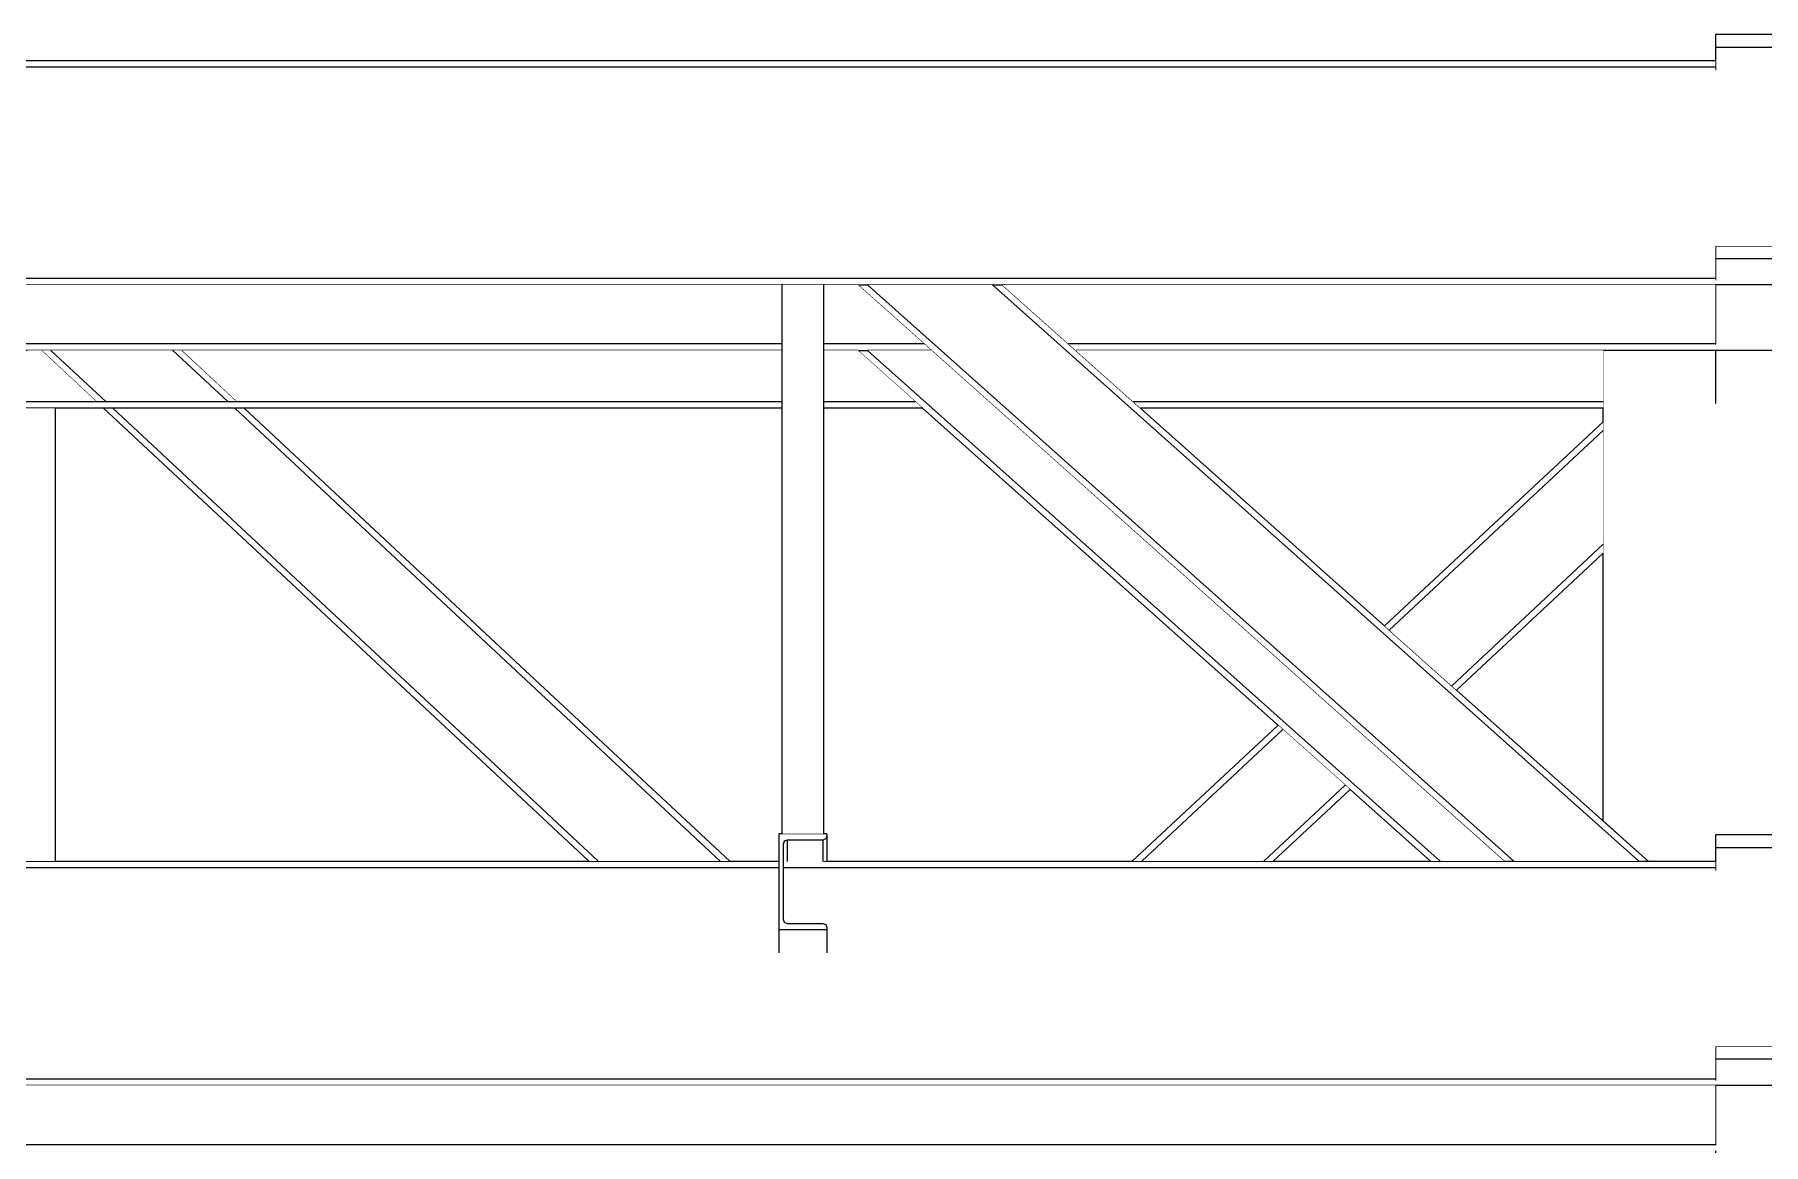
# Model space of a CAD drawing. Extents: x -3080 to 28500, y -1326 to 31609.
# Drawn here: x 6560 to 6830, y 28390.8 to 28564.1 of the extents above; entities that cross this region are included whole.
import ezdxf
from ezdxf.xclip import XClip

# ---------------------------------------------------------------- set-up
doc = ezdxf.new("R2010")
doc.units = 0
doc.header["$LTSCALE"] = 100
doc.header["$XCLIPFRAME"] = 2
doc.linetypes.add('188K-SM-07-F10-MECH-CR PIPE-Y2257103$0$X-S-FAB_SL ALL$0$Wipeout_Contour', pattern=[1, 0, -1])
for name, color, linetype in [('0-xref', 8, 'Continuous'), ('188K-SM-07-F10-MECH-CR PIPE-Y2257103$0$X-S-FAB_SL ALL$0$ASP_1', 1, 'Continuous'), ('188K-SM-07-F10-MECH-CR PIPE-Y2257103$0$X-S-FAB_SL ALL$0$Hattch', 7, 'Continuous'), ('188K-SM-07-F10-MECH-CR PIPE-Y2257103$0$X-S-FAB_SL ALL$0$S-COL', 7, 'Continuous'), ('188K-SM-07-F10-MECH-CR PIPE-Y2257103$0$X-S-FAB_SL ALL$0$S-TRUSS', 7, 'Continuous')]:
    doc.layers.add(name, color=color, linetype=linetype)

# ---------------------------------------------------------------- blocks, each defined once
blk = doc.blocks.new('188K-SM-07-F10-MECH-CR PIPE-Y2257103$0$X-S-FAB_SL ALL$0$剖面元素_215_3', base_point=(23061.26, -8263.06))
at = {"color": 254, "linetype": '188K-SM-07-F10-MECH-CR PIPE-Y2257103$0$X-S-FAB_SL ALL$0$Wipeout_Contour', "lineweight": 0, "ltscale": 274516.41405}
blk.add_wipeout([(29866.26, -6079.02), (29866.26, -6152.52), (29873.29, -6158.78), (29883.76, -6158.78), (29883.76, -6154.69), (29893.26, -6154.69), (29893.26, -6087.3), (29883.76, -6087.3), (29883.76, -6079.02)], dxfattribs=at).dxf.layer = '188K-SM-07-F10-MECH-CR PIPE-Y2257103$0$X-S-FAB_SL ALL$0$Hattch'
at = {"layer": '188K-SM-07-F10-MECH-CR PIPE-Y2257103$0$X-S-FAB_SL ALL$0$S-COL', "color": 8, "lineweight": 0}
blk.add_line((29866.26, -6152.52), (29866.26, -6079.02), dxfattribs=at)
blk = doc.blocks.new('188K-SM-07-F10-MECH-CR PIPE-Y2257103$0$X-S-FAB_SL ALL$0$剖面元素_825_3', base_point=(23061.26, -8263.06))
at = {"layer": '188K-SM-07-F10-MECH-CR PIPE-Y2257103$0$X-S-FAB_SL ALL$0$S-TRUSS', "color": 3, "lineweight": 0}
for p, q in [((29918.76, -6029.71), (29883.76, -6029.71)), ((29900.26, -6062.73), (29883.76, -6062.73)), ((29918.76, -6062.73), (29902.26, -6062.73)), ((29918.76, -6154.69), (29883.76, -6154.69)), ((29900.26, -6187.71), (29883.76, -6187.71)), ((29918.76, -6187.71), (29902.26, -6187.71))]:
    blk.add_line(p, q, dxfattribs=at)
at = {"color": 254, "linetype": '188K-SM-07-F10-MECH-CR PIPE-Y2257103$0$X-S-FAB_SL ALL$0$Wipeout_Contour', "lineweight": 0, "ltscale": 121979.380422}
blk.add_wipeout([(29883.76, -6031.71), (29883.76, -6035.28), (29900.26, -6035.28), (29900.26, -6031.71)], dxfattribs=at).dxf.layer = '188K-SM-07-F10-MECH-CR PIPE-Y2257103$0$X-S-FAB_SL ALL$0$Hattch'
at = {"color": 254, "linetype": '188K-SM-07-F10-MECH-CR PIPE-Y2257103$0$X-S-FAB_SL ALL$0$Wipeout_Contour', "lineweight": 0, "ltscale": 122051.918443}
blk.add_wipeout([(29902.26, -6031.71), (29902.26, -6035.28), (29918.76, -6035.28), (29918.76, -6031.71)], dxfattribs=at).dxf.layer = '188K-SM-07-F10-MECH-CR PIPE-Y2257103$0$X-S-FAB_SL ALL$0$Hattch'
at = {"color": 254, "linetype": '188K-SM-07-F10-MECH-CR PIPE-Y2257103$0$X-S-FAB_SL ALL$0$Wipeout_Contour', "lineweight": 0, "ltscale": 121997.391824}
blk.add_wipeout([(29893.26, -6068.78), (29883.76, -6068.78), (29883.76, -6078.15), (29893.26, -6078.15)], dxfattribs=at).dxf.layer = '188K-SM-07-F10-MECH-CR PIPE-Y2257103$0$X-S-FAB_SL ALL$0$Hattch'
at = {"color": 254, "linetype": '188K-SM-07-F10-MECH-CR PIPE-Y2257103$0$X-S-FAB_SL ALL$0$Wipeout_Contour', "lineweight": 0, "ltscale": 122079.274402}
blk.add_wipeout([(29900.26, -6156.69), (29883.76, -6156.69), (29883.76, -6160.26), (29900.26, -6160.26)], dxfattribs=at).dxf.layer = '188K-SM-07-F10-MECH-CR PIPE-Y2257103$0$X-S-FAB_SL ALL$0$Hattch'
at = {"color": 254, "linetype": '188K-SM-07-F10-MECH-CR PIPE-Y2257103$0$X-S-FAB_SL ALL$0$Wipeout_Contour', "lineweight": 0, "ltscale": 122151.753113}
blk.add_wipeout([(29902.26, -6160.26), (29918.76, -6160.26), (29918.76, -6156.69), (29902.26, -6156.69)], dxfattribs=at).dxf.layer = '188K-SM-07-F10-MECH-CR PIPE-Y2257103$0$X-S-FAB_SL ALL$0$Hattch'
at = {"color": 254, "linetype": '188K-SM-07-F10-MECH-CR PIPE-Y2257103$0$X-S-FAB_SL ALL$0$Wipeout_Contour', "lineweight": 0, "ltscale": 122147.872645}
blk.add_wipeout([(29883.76, -6193.78), (29883.76, -6203.12), (29918.76, -6203.12), (29918.76, -6193.78)], dxfattribs=at).dxf.layer = '188K-SM-07-F10-MECH-CR PIPE-Y2257103$0$X-S-FAB_SL ALL$0$Hattch'
at = {"layer": '188K-SM-07-F10-MECH-CR PIPE-Y2257103$0$X-S-FAB_SL ALL$0$S-TRUSS', "color": 3, "lineweight": 0}
for p, q in [((29883.76, -6029.71), (29883.76, -6031.71)), ((29900.26, -6031.71), (29883.76, -6031.71)), ((29900.26, -6031.71), (29900.26, -6062.73)), ((29902.26, -6031.71), (29902.26, -6062.73)), ((29918.76, -6031.71), (29902.26, -6031.71)), ((29918.76, -6029.71), (29918.76, -6031.71)), ((29883.76, -6154.69), (29883.76, -6156.69)), ((29918.76, -6154.69), (29918.76, -6156.69)), ((29900.26, -6156.69), (29883.76, -6156.69)), ((29900.26, -6156.69), (29900.26, -6187.71)), ((29902.26, -6156.69), (29902.26, -6187.71)), ((29918.76, -6156.69), (29902.26, -6156.69))]:
    blk.add_line(p, q, dxfattribs=at)
at = {"layer": '188K-SM-07-F10-MECH-CR PIPE-Y2257103$0$X-S-FAB_SL ALL$0$S-TRUSS', "color": 8, "lineweight": 0}
for p, q in [((29883.76, -6031.71), (29883.76, -6035.28)), ((29918.76, -6031.71), (29918.76, -6035.28)), ((29883.76, -6156.69), (29883.76, -6160.26)), ((29918.76, -6156.69), (29918.76, -6160.26))]:
    blk.add_line(p, q, dxfattribs=at)
at = {"color": 254, "linetype": '188K-SM-07-F10-MECH-CR PIPE-Y2257103$0$X-S-FAB_SL ALL$0$Wipeout_Contour', "lineweight": 0, "ltscale": 244084.729632}
blk.add_wipeout([(29918.76, -6064.73), (29883.76, -6064.73), (29883.76, -6068.07), (29893.26, -6068.07), (29893.26, -6067.12), (29909.26, -6067.12), (29909.26, -6068.07), (29918.76, -6068.07)], dxfattribs=at).dxf.layer = '188K-SM-07-F10-MECH-CR PIPE-Y2257103$0$X-S-FAB_SL ALL$0$Hattch'
at = {"color": 254, "linetype": '188K-SM-07-F10-MECH-CR PIPE-Y2257103$0$X-S-FAB_SL ALL$0$Wipeout_Contour', "lineweight": 0, "ltscale": 122005.121236}
blk.add_wipeout([(29883.76, -6087.3), (29893.26, -6087.3), (29893.26, -6079.02), (29883.76, -6079.02)], dxfattribs=at).dxf.layer = '188K-SM-07-F10-MECH-CR PIPE-Y2257103$0$X-S-FAB_SL ALL$0$Hattch'
at = {"color": 254, "linetype": '188K-SM-07-F10-MECH-CR PIPE-Y2257103$0$X-S-FAB_SL ALL$0$Wipeout_Contour', "lineweight": 0, "ltscale": 122142.130292}
blk.add_wipeout([(29883.76, -6193.05), (29918.76, -6193.05), (29918.76, -6189.71), (29883.76, -6189.71)], dxfattribs=at).dxf.layer = '188K-SM-07-F10-MECH-CR PIPE-Y2257103$0$X-S-FAB_SL ALL$0$Hattch'
at = {"color": 254, "linetype": '188K-SM-07-F10-MECH-CR PIPE-Y2257103$0$X-S-FAB_SL ALL$0$Wipeout_Contour', "lineweight": 0, "ltscale": 122155.751291}
blk.add_wipeout([(29883.76, -6204.02), (29883.76, -6212.28), (29918.76, -6212.28), (29918.76, -6204.02)], dxfattribs=at).dxf.layer = '188K-SM-07-F10-MECH-CR PIPE-Y2257103$0$X-S-FAB_SL ALL$0$Hattch'
at = {"layer": '188K-SM-07-F10-MECH-CR PIPE-Y2257103$0$X-S-FAB_SL ALL$0$S-TRUSS', "color": 3, "lineweight": 0}
for p, q in [((29883.76, -6062.73), (29883.76, -6064.73)), ((29918.76, -6062.73), (29918.76, -6064.73)), ((29918.76, -6064.73), (29883.76, -6064.73)), ((29883.76, -6187.71), (29883.76, -6189.71)), ((29918.76, -6187.71), (29918.76, -6189.71)), ((29918.76, -6189.71), (29883.76, -6189.71))]:
    blk.add_line(p, q, dxfattribs=at)
at = {"layer": '188K-SM-07-F10-MECH-CR PIPE-Y2257103$0$X-S-FAB_SL ALL$0$S-TRUSS', "color": 8, "lineweight": 0}
for p, q in [((29883.76, -6064.73), (29883.76, -6068.07)), ((29883.76, -6068.78), (29883.76, -6078.15)), ((29883.76, -6079.02), (29883.76, -6087.3)), ((29883.76, -6189.71), (29883.76, -6193.05)), ((29918.76, -6189.71), (29918.76, -6193.05)), ((29883.76, -6193.78), (29883.76, -6203.12)), ((29918.76, -6193.78), (29918.76, -6203.12)), ((29883.76, -6204.02), (29883.76, -6212.28)), ((29918.76, -6204.02), (29918.76, -6212.28))]:
    blk.add_line(p, q, dxfattribs=at)
at = {"color": 254, "linetype": '188K-SM-07-F10-MECH-CR PIPE-Y2257103$0$X-S-FAB_SL ALL$0$Wipeout_Contour', "lineweight": 0, "ltscale": 122097.350678}
blk.add_wipeout([(29909.26, -6068.78), (29909.26, -6078.15), (29918.76, -6078.15), (29918.76, -6068.78)], dxfattribs=at).dxf.layer = '188K-SM-07-F10-MECH-CR PIPE-Y2257103$0$X-S-FAB_SL ALL$0$Hattch'
at = {"layer": '188K-SM-07-F10-MECH-CR PIPE-Y2257103$0$X-S-FAB_SL ALL$0$S-TRUSS', "color": 8, "lineweight": 0}
blk.add_line((29918.76, -6064.73), (29918.76, -6068.07), dxfattribs=at)
at = {"color": 254, "linetype": '188K-SM-07-F10-MECH-CR PIPE-Y2257103$0$X-S-FAB_SL ALL$0$Wipeout_Contour', "lineweight": 0, "ltscale": 122105.073764}
blk.add_wipeout([(29909.26, -6079.02), (29909.26, -6087.3), (29918.76, -6087.3), (29918.76, -6079.02)], dxfattribs=at).dxf.layer = '188K-SM-07-F10-MECH-CR PIPE-Y2257103$0$X-S-FAB_SL ALL$0$Hattch'
at = {"layer": '188K-SM-07-F10-MECH-CR PIPE-Y2257103$0$X-S-FAB_SL ALL$0$S-TRUSS', "color": 8, "lineweight": 0}
for p, q in [((29918.76, -6068.78), (29918.76, -6078.15)), ((29918.76, -6079.02), (29918.76, -6087.3))]:
    blk.add_line(p, q, dxfattribs=at)
blk = doc.blocks.new('188K-SM-07-F10-MECH-CR PIPE-Y2257103$0$X-S-FAB_SL ALL$0$剖面元素_931_3', base_point=(23061.26, -8263.06))
at = {"color": 254, "linetype": '188K-SM-07-F10-MECH-CR PIPE-Y2257103$0$X-S-FAB_SL ALL$0$Wipeout_Contour', "lineweight": 0, "ltscale": 241543.531684}
blk.add_wipeout([(29481.51, -6034.09), (29481.51, -6034.78), (29883.76, -6034.78), (29883.76, -6033.78), (29487.46, -6033.78), (29487.46, -6033.79), (29481.81, -6033.79), (29481.6, -6033.88)], dxfattribs=at).dxf.layer = '188K-SM-07-F10-MECH-CR PIPE-Y2257103$0$X-S-FAB_SL ALL$0$Hattch'
at = {"color": 254, "linetype": '188K-SM-07-F10-MECH-CR PIPE-Y2257103$0$X-S-FAB_SL ALL$0$Wipeout_Contour', "lineweight": 0, "ltscale": 240998.711344}
blk.add_wipeout([(29061.26, -6193.05), (29061.26, -6193.78), (29901.26, -6193.78), (29901.26, -6193.05), (29883.76, -6193.05), (29883.76, -6192.78), (29078.76, -6192.78), (29078.76, -6193.05)], dxfattribs=at).dxf.layer = '188K-SM-07-F10-MECH-CR PIPE-Y2257103$0$X-S-FAB_SL ALL$0$Hattch'
at = {"color": 254, "linetype": '188K-SM-07-F10-MECH-CR PIPE-Y2257103$0$X-S-FAB_SL ALL$0$Wipeout_Contour', "lineweight": 0, "ltscale": 722298.847146}
blk.add_wipeout([(29062.26, -6062.73), (29078.76, -6062.73), (29078.76, -6067.78), (29883.76, -6067.78), (29883.76, -6062.73), (29900.26, -6062.73), (29900.26, -6035.28), (29883.76, -6035.28), (29883.76, -6034.78), (29481.51, -6034.78), (29481.51, -6053.35), (29481.6, -6053.56), (29481.81, -6053.65), (29487.46, -6053.65), (29487.46, -6058.04), (29475.06, -6058.04), (29475.06, -6053.65), (29480.71, -6053.65), (29480.93, -6053.56), (29481.01, -6053.35), (29481.01, -6034.78), (29078.76, -6034.78), (29078.76, -6035.28), (29062.26, -6035.28)], dxfattribs=at).dxf.layer = '188K-SM-07-F10-MECH-CR PIPE-Y2257103$0$X-S-FAB_SL ALL$0$Hattch'
at = {"color": 254, "linetype": '188K-SM-07-F10-MECH-CR PIPE-Y2257103$0$X-S-FAB_SL ALL$0$Wipeout_Contour', "lineweight": 0, "ltscale": 963833.459916}
blk.add_wipeout([(29062.26, -6160.26), (29062.26, -6187.71), (29078.76, -6187.71), (29078.76, -6192.78), (29883.76, -6192.78), (29883.76, -6187.71), (29900.26, -6187.71), (29900.26, -6160.26), (29883.76, -6160.26), (29883.76, -6159.78), (29738.16, -6159.78), (29738.16, -6167.85), (29738.35, -6168.31), (29738.81, -6168.5), (29744.36, -6168.5), (29744.82, -6168.69), (29745.01, -6169.15), (29745.01, -6173.08), (29737.51, -6173.08), (29737.51, -6159.78), (29218.16, -6159.78), (29218.16, -6167.85), (29218.35, -6168.31), (29218.81, -6168.5), (29224.36, -6168.5), (29224.82, -6168.69), (29225.01, -6169.15), (29225.01, -6173.08), (29217.51, -6173.08), (29217.51, -6159.78), (29078.76, -6159.78), (29078.76, -6160.26)], dxfattribs=at).dxf.layer = '188K-SM-07-F10-MECH-CR PIPE-Y2257103$0$X-S-FAB_SL ALL$0$Hattch'
at = {"layer": '188K-SM-07-F10-MECH-CR PIPE-Y2257103$0$X-S-FAB_SL ALL$0$S-TRUSS', "color": 8, "lineweight": 0}
for p, q in [((29883.76, -6033.78), (29487.46, -6033.78)), ((29883.76, -6034.78), (29481.51, -6034.78)), ((29061.26, -6193.78), (29901.26, -6193.78)), ((29078.76, -6192.78), (29883.76, -6192.78))]:
    blk.add_line(p, q, dxfattribs=at)
at = {"color": 254, "linetype": '188K-SM-07-F10-MECH-CR PIPE-Y2257103$0$X-S-FAB_SL ALL$0$Wipeout_Contour', "lineweight": 0, "ltscale": 240795.098809}
blk.add_wipeout([(29069.26, -6068.78), (29893.26, -6068.78), (29893.26, -6068.07), (29883.76, -6068.07), (29883.76, -6067.78), (29078.76, -6067.78), (29078.76, -6068.07), (29069.26, -6068.07)], dxfattribs=at).dxf.layer = '188K-SM-07-F10-MECH-CR PIPE-Y2257103$0$X-S-FAB_SL ALL$0$Hattch'
at = {"color": 254, "linetype": '188K-SM-07-F10-MECH-CR PIPE-Y2257103$0$X-S-FAB_SL ALL$0$Wipeout_Contour', "lineweight": 0, "ltscale": 239913.835047}
blk.add_wipeout([(29218.35, -6159.03), (29218.16, -6159.49), (29218.16, -6159.78), (29737.51, -6159.78), (29737.51, -6158.78), (29224.51, -6158.78), (29224.36, -6158.84), (29218.81, -6158.84)], dxfattribs=at).dxf.layer = '188K-SM-07-F10-MECH-CR PIPE-Y2257103$0$X-S-FAB_SL ALL$0$Hattch'
at = {"layer": '188K-SM-07-F10-MECH-CR PIPE-Y2257103$0$X-S-FAB_SL ALL$0$S-TRUSS', "color": 8, "lineweight": 0}
for p, q in [((29883.76, -6067.78), (29078.76, -6067.78)), ((29749.84, -6068.78), (29212.69, -6068.78)), ((29770.88, -6068.78), (29751.34, -6068.78)), ((29893.26, -6068.78), (29772.38, -6068.78))]:
    blk.add_line(p, q, dxfattribs=at)
at = {"color": 254, "linetype": '188K-SM-07-F10-MECH-CR PIPE-Y2257103$0$X-S-FAB_SL ALL$0$Wipeout_Contour', "lineweight": 0, "ltscale": 243254.276265}
blk.add_wipeout([(29738.35, -6159.03), (29738.16, -6159.49), (29738.16, -6159.78), (29883.76, -6159.78), (29883.76, -6158.78), (29744.51, -6158.78), (29744.36, -6158.84), (29738.81, -6158.84)], dxfattribs=at).dxf.layer = '188K-SM-07-F10-MECH-CR PIPE-Y2257103$0$X-S-FAB_SL ALL$0$Hattch'
at = {"layer": '188K-SM-07-F10-MECH-CR PIPE-Y2257103$0$X-S-FAB_SL ALL$0$S-TRUSS', "color": 8, "lineweight": 0}
for p, q in [((29218.16, -6159.78), (29737.51, -6159.78)), ((29224.51, -6158.78), (29737.51, -6158.78)), ((29738.16, -6159.78), (29883.76, -6159.78)), ((29744.51, -6158.78), (29850.75, -6158.78)), ((29852.26, -6158.78), (29871.79, -6158.78)), ((29873.29, -6158.78), (29883.76, -6158.78))]:
    blk.add_line(p, q, dxfattribs=at)
blk = doc.blocks.new('188K-SM-07-F10-MECH-CR PIPE-Y2257103$0$X-S-FAB_SL ALL$0$剖面元素_932_3', base_point=(23061.26, -8263.06))
at = {"color": 254, "linetype": '188K-SM-07-F10-MECH-CR PIPE-Y2257103$0$X-S-FAB_SL ALL$0$Wipeout_Contour', "lineweight": 0, "ltscale": 121769.357348}
blk.add_wipeout([(29770.88, -6068.78), (29871.79, -6158.78), (29873.29, -6158.78), (29772.38, -6068.78)], dxfattribs=at).dxf.layer = '188K-SM-07-F10-MECH-CR PIPE-Y2257103$0$X-S-FAB_SL ALL$0$Hattch'
at = {"color": 254, "linetype": '188K-SM-07-F10-MECH-CR PIPE-Y2257103$0$X-S-FAB_SL ALL$0$Wipeout_Contour', "lineweight": 0, "ltscale": 121728.148367}
blk.add_wipeout([(29751.34, -6068.78), (29852.26, -6158.78), (29871.79, -6158.78), (29770.88, -6068.78)], dxfattribs=at).dxf.layer = '188K-SM-07-F10-MECH-CR PIPE-Y2257103$0$X-S-FAB_SL ALL$0$Hattch'
at = {"layer": '188K-SM-07-F10-MECH-CR PIPE-Y2257103$0$X-S-FAB_SL ALL$0$S-TRUSS', "color": 8, "lineweight": 0}
blk.add_line((29871.79, -6158.78), (29873.29, -6158.78), dxfattribs=at)
at = {"color": 254, "linetype": '188K-SM-07-F10-MECH-CR PIPE-Y2257103$0$X-S-FAB_SL ALL$0$Wipeout_Contour', "lineweight": 0, "ltscale": 121686.939067}
blk.add_wipeout([(29749.84, -6068.78), (29850.75, -6158.78), (29852.26, -6158.78), (29751.34, -6068.78)], dxfattribs=at).dxf.layer = '188K-SM-07-F10-MECH-CR PIPE-Y2257103$0$X-S-FAB_SL ALL$0$Hattch'
at = {"layer": '188K-SM-07-F10-MECH-CR PIPE-Y2257103$0$X-S-FAB_SL ALL$0$S-TRUSS', "color": 8, "lineweight": 0}
for p, q in [((29749.84, -6068.78), (29751.34, -6068.78)), ((29850.75, -6158.78), (29749.84, -6068.78)), ((29852.26, -6158.78), (29751.34, -6068.78)), ((29770.88, -6068.78), (29772.38, -6068.78)), ((29871.79, -6158.78), (29770.88, -6068.78)), ((29873.29, -6158.78), (29772.38, -6068.78)), ((29850.75, -6158.78), (29852.26, -6158.78))]:
    blk.add_line(p, q, dxfattribs=at)
blk = doc.blocks.new('188K-SM-07-F10-MECH-CR PIPE-Y2257103$0$X-S-FAB_SL ALL$0$剖面元素_934_3', base_point=(23061.26, -8263.06))
at = {"color": 254, "linetype": '188K-SM-07-F10-MECH-CR PIPE-Y2257103$0$X-S-FAB_SL ALL$0$Wipeout_Contour', "lineweight": 0, "ltscale": 120401.584865}
blk.add_wipeout([(29738.01, -6068.78), (29224.51, -6068.78), (29224.51, -6078.02), (29738.01, -6078.02)], dxfattribs=at).dxf.layer = '188K-SM-07-F10-MECH-CR PIPE-Y2257103$0$X-S-FAB_SL ALL$0$Hattch'
at = {"color": 254, "linetype": '188K-SM-07-F10-MECH-CR PIPE-Y2257103$0$X-S-FAB_SL ALL$0$Wipeout_Contour', "lineweight": 0, "ltscale": 121454.168445}
blk.add_wipeout([(29744.51, -6078.02), (29760.2, -6078.02), (29749.84, -6068.78), (29744.51, -6068.78)], dxfattribs=at).dxf.layer = '188K-SM-07-F10-MECH-CR PIPE-Y2257103$0$X-S-FAB_SL ALL$0$Hattch'
at = {"color": 254, "linetype": '188K-SM-07-F10-MECH-CR PIPE-Y2257103$0$X-S-FAB_SL ALL$0$Wipeout_Contour', "lineweight": 0, "ltscale": 121770.487973}
blk.add_wipeout([(29772.38, -6068.78), (29782.74, -6078.02), (29883.76, -6078.02), (29883.76, -6068.78)], dxfattribs=at).dxf.layer = '188K-SM-07-F10-MECH-CR PIPE-Y2257103$0$X-S-FAB_SL ALL$0$Hattch'
at = {"color": 254, "linetype": '188K-SM-07-F10-MECH-CR PIPE-Y2257103$0$X-S-FAB_SL ALL$0$Wipeout_Contour', "lineweight": 0, "ltscale": 151022.768225}
blk.add_wipeout([(29078.76, -6193.78), (29078.76, -6203.02), (29883.76, -6203.02), (29883.76, -6197.03), (29883.76, -6193.78)], dxfattribs=at).dxf.layer = '188K-SM-07-F10-MECH-CR PIPE-Y2257103$0$X-S-FAB_SL ALL$0$Hattch'
at = {"layer": '188K-SM-07-F10-MECH-CR PIPE-Y2257103$0$X-S-FAB_SL ALL$0$S-TRUSS', "color": 8, "lineweight": 0}
blk.add_line((29078.76, -6203.02), (29883.76, -6203.02), dxfattribs=at)
at = {"color": 254, "linetype": '188K-SM-07-F10-MECH-CR PIPE-Y2257103$0$X-S-FAB_SL ALL$0$Wipeout_Contour', "lineweight": 0, "ltscale": 120405.717292}
blk.add_wipeout([(29224.51, -6078.02), (29224.51, -6079.02), (29738.01, -6079.02), (29738.01, -6078.02)], dxfattribs=at).dxf.layer = '188K-SM-07-F10-MECH-CR PIPE-Y2257103$0$X-S-FAB_SL ALL$0$Hattch'
at = {"color": 254, "linetype": '188K-SM-07-F10-MECH-CR PIPE-Y2257103$0$X-S-FAB_SL ALL$0$Wipeout_Contour', "lineweight": 0, "ltscale": 121468.931405}
blk.add_wipeout([(29744.51, -6078.02), (29744.51, -6079.02), (29761.32, -6079.02), (29760.2, -6078.02)], dxfattribs=at).dxf.layer = '188K-SM-07-F10-MECH-CR PIPE-Y2257103$0$X-S-FAB_SL ALL$0$Hattch'
at = {"color": 254, "linetype": '188K-SM-07-F10-MECH-CR PIPE-Y2257103$0$X-S-FAB_SL ALL$0$Wipeout_Contour', "lineweight": 0, "ltscale": 182794.812805}
blk.add_wipeout([(29782.74, -6078.02), (29783.86, -6079.02), (29893.26, -6079.02), (29893.26, -6078.15), (29883.76, -6078.15), (29883.76, -6078.02)], dxfattribs=at).dxf.layer = '188K-SM-07-F10-MECH-CR PIPE-Y2257103$0$X-S-FAB_SL ALL$0$Hattch'
at = {"layer": '188K-SM-07-F10-MECH-CR PIPE-Y2257103$0$X-S-FAB_SL ALL$0$S-TRUSS', "color": 8, "lineweight": 0}
for p, q in [((29738.01, -6078.02), (29224.51, -6078.02)), ((29738.01, -6079.02), (29224.51, -6079.02)), ((29760.2, -6078.02), (29744.51, -6078.02)), ((29749.84, -6079.02), (29744.51, -6079.02)), ((29761.32, -6079.02), (29751.34, -6079.02)), ((29883.76, -6078.02), (29782.74, -6078.02)), ((29893.26, -6079.02), (29783.86, -6079.02))]:
    blk.add_line(p, q, dxfattribs=at)
blk = doc.blocks.new('188K-SM-07-F10-MECH-CR PIPE-Y2257103$0$X-S-FAB_SL ALL$0$剖面元素_935_3', base_point=(23061.26, -8263.06))
at = {"color": 254, "linetype": '188K-SM-07-F10-MECH-CR PIPE-Y2257103$0$X-S-FAB_SL ALL$0$Wipeout_Contour', "lineweight": 0, "ltscale": 121691.039968}
blk.add_wipeout([(29751.34, -6079.02), (29840.77, -6158.78), (29850.75, -6158.78), (29761.32, -6079.02)], dxfattribs=at).dxf.layer = '188K-SM-07-F10-MECH-CR PIPE-Y2257103$0$X-S-FAB_SL ALL$0$Hattch'
at = {"color": 254, "linetype": '188K-SM-07-F10-MECH-CR PIPE-Y2257103$0$X-S-FAB_SL ALL$0$Wipeout_Contour', "lineweight": 0, "ltscale": 121668.548699}
blk.add_wipeout([(29749.84, -6079.02), (29839.27, -6158.78), (29840.77, -6158.78), (29751.34, -6079.02)], dxfattribs=at).dxf.layer = '188K-SM-07-F10-MECH-CR PIPE-Y2257103$0$X-S-FAB_SL ALL$0$Hattch'
at = {"layer": '188K-SM-07-F10-MECH-CR PIPE-Y2257103$0$X-S-FAB_SL ALL$0$S-TRUSS', "color": 8, "lineweight": 0}
for p, q in [((29749.84, -6079.02), (29751.34, -6079.02)), ((29839.27, -6158.78), (29749.84, -6079.02)), ((29840.77, -6158.78), (29751.34, -6079.02))]:
    blk.add_line(p, q, dxfattribs=at)
blk = doc.blocks.new('188K-SM-07-F10-MECH-CR PIPE-Y2257103$0$X-S-FAB_SL ALL$0$剖面元素_1532_3', base_point=(23061.26, -8263.06))
at = {"color": 254, "linetype": '188K-SM-07-F10-MECH-CR PIPE-Y2257103$0$X-S-FAB_SL ALL$0$Wipeout_Contour', "lineweight": 0, "ltscale": 121477.257259}
blk.add_wipeout([(29738.81, -6155.49), (29738.35, -6155.68), (29738.35, -6159.03), (29738.81, -6158.84)], dxfattribs=at).dxf.layer = '188K-SM-07-F10-MECH-CR PIPE-Y2257103$0$X-S-FAB_SL ALL$0$Hattch'
at = {"color": 254, "linetype": '188K-SM-07-F10-MECH-CR PIPE-Y2257103$0$X-S-FAB_SL ALL$0$Wipeout_Contour', "lineweight": 0, "ltscale": 121501.821419}
blk.add_wipeout([(29744.82, -6155.3), (29744.82, -6158.78), (29745.01, -6158.78), (29745.01, -6154.84)], dxfattribs=at).dxf.layer = '188K-SM-07-F10-MECH-CR PIPE-Y2257103$0$X-S-FAB_SL ALL$0$Hattch'
at = {"color": 254, "linetype": '188K-SM-07-F10-MECH-CR PIPE-Y2257103$0$X-S-FAB_SL ALL$0$Wipeout_Contour', "lineweight": 0, "ltscale": 121499.144066}
blk.add_wipeout([(29737.51, -6169.5), (29737.51, -6173.08), (29745.01, -6173.08), (29745.01, -6169.5)], dxfattribs=at).dxf.layer = '188K-SM-07-F10-MECH-CR PIPE-Y2257103$0$X-S-FAB_SL ALL$0$Hattch'
at = {"layer": '188K-SM-07-F10-MECH-CR PIPE-Y2257103$0$X-S-FAB_SL ALL$0$S-TRUSS', "color": 8, "lineweight": 0}
for p, q in [((29737.51, -6169.5), (29737.51, -6173.08)), ((29745.01, -6169.5), (29745.01, -6173.08))]:
    blk.add_line(p, q, dxfattribs=at)
at = {"layer": '188K-SM-07-F10-MECH-CR PIPE-Y2257103$0$X-S-FAB_SL ALL$0$S-TRUSS', "color": 2, "lineweight": 0}
blk.add_line((29745.01, -6169.5), (29737.51, -6169.5), dxfattribs=at)
at = {"layer": '188K-SM-07-F10-MECH-CR PIPE-Y2257103$0$X-S-FAB_SL ALL$0$S-TRUSS', "color": 2, "lineweight": 0, "flags": 128}
for points in [[(29738.35, -6168.31), (29738.81, -6168.5), (29744.36, -6168.5), (29744.82, -6168.69)], [(29744.82, -6168.69), (29745.01, -6169.15), (29745.01, -6169.5)]]:
    blk.add_lwpolyline(points, dxfattribs=at)
at = {"color": 254, "linetype": '188K-SM-07-F10-MECH-CR PIPE-Y2257103$0$X-S-FAB_SL ALL$0$Wipeout_Contour', "lineweight": 0, "ltscale": 121476.247987}
blk.add_wipeout([(29738.16, -6156.14), (29738.16, -6159.49), (29738.35, -6159.03), (29738.35, -6155.68)], dxfattribs=at).dxf.layer = '188K-SM-07-F10-MECH-CR PIPE-Y2257103$0$X-S-FAB_SL ALL$0$Hattch'
at = {"color": 254, "linetype": '188K-SM-07-F10-MECH-CR PIPE-Y2257103$0$X-S-FAB_SL ALL$0$Wipeout_Contour', "lineweight": 0, "ltscale": 151876.379505}
blk.add_wipeout([(29744.36, -6155.49), (29744.36, -6158.84), (29744.51, -6158.78), (29744.82, -6158.78), (29744.82, -6155.3)], dxfattribs=at).dxf.layer = '188K-SM-07-F10-MECH-CR PIPE-Y2257103$0$X-S-FAB_SL ALL$0$Hattch'
at = {"color": 254, "linetype": '188K-SM-07-F10-MECH-CR PIPE-Y2257103$0$X-S-FAB_SL ALL$0$Wipeout_Contour', "lineweight": 0, "ltscale": 121488.94972}
blk.add_wipeout([(29738.81, -6155.49), (29738.81, -6158.84), (29744.36, -6158.84), (29744.36, -6155.49)], dxfattribs=at).dxf.layer = '188K-SM-07-F10-MECH-CR PIPE-Y2257103$0$X-S-FAB_SL ALL$0$Hattch'
at = {"layer": '188K-SM-07-F10-MECH-CR PIPE-Y2257103$0$X-S-FAB_SL ALL$0$S-TRUSS', "color": 2, "lineweight": 0}
for p, q in [((29737.51, -6154.49), (29737.51, -6169.5)), ((29745.01, -6154.49), (29737.51, -6154.49))]:
    blk.add_line(p, q, dxfattribs=at)
at = {"layer": '188K-SM-07-F10-MECH-CR PIPE-Y2257103$0$X-S-FAB_SL ALL$0$S-TRUSS', "color": 8, "lineweight": 0}
for p, q in [((29738.81, -6155.49), (29738.81, -6158.84)), ((29744.36, -6155.49), (29744.36, -6158.84)), ((29745.01, -6154.84), (29745.01, -6158.78))]:
    blk.add_line(p, q, dxfattribs=at)
at = {"layer": '188K-SM-07-F10-MECH-CR PIPE-Y2257103$0$X-S-FAB_SL ALL$0$S-TRUSS', "color": 2, "lineweight": 0, "flags": 128}
for points in [[(29738.35, -6155.68), (29738.16, -6156.14), (29738.16, -6167.85), (29738.35, -6168.31)], [(29744.82, -6155.3), (29744.36, -6155.49), (29738.81, -6155.49), (29738.35, -6155.68)], [(29745.01, -6154.49), (29745.01, -6154.84), (29744.82, -6155.3)]]:
    blk.add_lwpolyline(points, dxfattribs=at)
blk = doc.blocks.new('188K-SM-07-F10-MECH-CR PIPE-Y2257103$0$X-S-FAB_SL ALL$0$剖面元素_1708_3', base_point=(23061.26, -8263.06))
at = {"color": 254, "linetype": '188K-SM-07-F10-MECH-CR PIPE-Y2257103$0$X-S-FAB_SL ALL$0$Wipeout_Contour', "lineweight": 0, "ltscale": 121062.069439}
blk.add_wipeout([(29642.86, -6079.02), (29651.48, -6087.06), (29652.95, -6087.06), (29644.32, -6079.02)], dxfattribs=at).dxf.layer = '188K-SM-07-F10-MECH-CR PIPE-Y2257103$0$X-S-FAB_SL ALL$0$Hattch'
at = {"color": 254, "linetype": '188K-SM-07-F10-MECH-CR PIPE-Y2257103$0$X-S-FAB_SL ALL$0$Wipeout_Contour', "lineweight": 0, "ltscale": 121870.438476}
blk.add_wipeout([(29832.09, -6122.04), (29832.84, -6122.7), (29866.26, -6091.52), (29866.26, -6090.16)], dxfattribs=at).dxf.layer = '188K-SM-07-F10-MECH-CR PIPE-Y2257103$0$X-S-FAB_SL ALL$0$Hattch'
at = {"color": 254, "linetype": '188K-SM-07-F10-MECH-CR PIPE-Y2257103$0$X-S-FAB_SL ALL$0$Wipeout_Contour', "lineweight": 0, "ltscale": 121728.753171}
blk.add_wipeout([(29815.46, -6137.55), (29792.7, -6158.78), (29794.17, -6158.78), (29816.21, -6138.21)], dxfattribs=at).dxf.layer = '188K-SM-07-F10-MECH-CR PIPE-Y2257103$0$X-S-FAB_SL ALL$0$Hattch'
at = {"color": 254, "linetype": '188K-SM-07-F10-MECH-CR PIPE-Y2257103$0$X-S-FAB_SL ALL$0$Wipeout_Contour', "lineweight": 0, "ltscale": 121187.010776}
blk.add_wipeout([(29652.55, -6088.06), (29695.7, -6128.31), (29696.38, -6127.58), (29654.02, -6088.06)], dxfattribs=at).dxf.layer = '188K-SM-07-F10-MECH-CR PIPE-Y2257103$0$X-S-FAB_SL ALL$0$Hattch'
at = {"color": 254, "linetype": '188K-SM-07-F10-MECH-CR PIPE-Y2257103$0$X-S-FAB_SL ALL$0$Wipeout_Contour', "lineweight": 0, "ltscale": 121886.207392}
blk.add_wipeout([(29832.84, -6122.7), (29842.58, -6131.39), (29866.26, -6109.3), (29866.26, -6091.52)], dxfattribs=at).dxf.layer = '188K-SM-07-F10-MECH-CR PIPE-Y2257103$0$X-S-FAB_SL ALL$0$Hattch'
at = {"color": 254, "linetype": '188K-SM-07-F10-MECH-CR PIPE-Y2257103$0$X-S-FAB_SL ALL$0$Wipeout_Contour', "lineweight": 0, "ltscale": 121760.838687}
blk.add_wipeout([(29816.21, -6138.21), (29794.17, -6158.78), (29813.22, -6158.78), (29825.96, -6146.9)], dxfattribs=at).dxf.layer = '188K-SM-07-F10-MECH-CR PIPE-Y2257103$0$X-S-FAB_SL ALL$0$Hattch'
at = {"color": 254, "linetype": '188K-SM-07-F10-MECH-CR PIPE-Y2257103$0$X-S-FAB_SL ALL$0$Wipeout_Contour', "lineweight": 0, "ltscale": 121021.859983}
blk.add_wipeout([(29642.86, -6079.02), (29623.8, -6079.02), (29632.42, -6087.06), (29651.48, -6087.06)], dxfattribs=at).dxf.layer = '188K-SM-07-F10-MECH-CR PIPE-Y2257103$0$X-S-FAB_SL ALL$0$Hattch'
at = {"color": 254, "linetype": '188K-SM-07-F10-MECH-CR PIPE-Y2257103$0$X-S-FAB_SL ALL$0$Wipeout_Contour', "lineweight": 0, "ltscale": 121902.414597}
blk.add_wipeout([(29842.58, -6131.39), (29843.33, -6132.06), (29866.26, -6110.67), (29866.26, -6109.3)], dxfattribs=at).dxf.layer = '188K-SM-07-F10-MECH-CR PIPE-Y2257103$0$X-S-FAB_SL ALL$0$Hattch'
at = {"color": 254, "linetype": '188K-SM-07-F10-MECH-CR PIPE-Y2257103$0$X-S-FAB_SL ALL$0$Wipeout_Contour', "lineweight": 0, "ltscale": 121793.263193}
blk.add_wipeout([(29825.96, -6146.9), (29813.22, -6158.78), (29814.69, -6158.78), (29826.71, -6147.57)], dxfattribs=at).dxf.layer = '188K-SM-07-F10-MECH-CR PIPE-Y2257103$0$X-S-FAB_SL ALL$0$Hattch'
at = {"layer": '188K-SM-07-F10-MECH-CR PIPE-Y2257103$0$X-S-FAB_SL ALL$0$S-TRUSS', "color": 8, "lineweight": 0}
for p, q in [((29866.26, -6090.16), (29832.09, -6122.04)), ((29866.26, -6091.52), (29832.84, -6122.7)), ((29866.26, -6109.3), (29842.58, -6131.39)), ((29866.26, -6110.67), (29843.33, -6132.06)), ((29815.46, -6137.55), (29792.7, -6158.78)), ((29816.21, -6138.21), (29794.17, -6158.78)), ((29825.96, -6146.9), (29813.22, -6158.78)), ((29826.71, -6147.57), (29814.69, -6158.78))]:
    blk.add_line(p, q, dxfattribs=at)
at = {"color": 254, "linetype": '188K-SM-07-F10-MECH-CR PIPE-Y2257103$0$X-S-FAB_SL ALL$0$Wipeout_Contour', "lineweight": 0, "ltscale": 121159.447134}
blk.add_wipeout([(29633.5, -6088.06), (29686.83, -6137.82), (29695.7, -6128.31), (29652.55, -6088.06)], dxfattribs=at).dxf.layer = '188K-SM-07-F10-MECH-CR PIPE-Y2257103$0$X-S-FAB_SL ALL$0$Hattch'
at = {"color": 254, "linetype": '188K-SM-07-F10-MECH-CR PIPE-Y2257103$0$X-S-FAB_SL ALL$0$Wipeout_Contour', "lineweight": 0, "ltscale": 120981.650324}
blk.add_wipeout([(29623.8, -6079.02), (29622.33, -6079.02), (29630.96, -6087.06), (29632.42, -6087.06)], dxfattribs=at).dxf.layer = '188K-SM-07-F10-MECH-CR PIPE-Y2257103$0$X-S-FAB_SL ALL$0$Hattch'
at = {"color": 254, "linetype": '188K-SM-07-F10-MECH-CR PIPE-Y2257103$0$X-S-FAB_SL ALL$0$Wipeout_Contour', "lineweight": 0, "ltscale": 121364.115009}
blk.add_wipeout([(29695.7, -6128.31), (29728.36, -6158.78), (29729.83, -6158.78), (29696.38, -6127.58)], dxfattribs=at).dxf.layer = '188K-SM-07-F10-MECH-CR PIPE-Y2257103$0$X-S-FAB_SL ALL$0$Hattch'
at = {"color": 254, "linetype": '188K-SM-07-F10-MECH-CR PIPE-Y2257103$0$X-S-FAB_SL ALL$0$Wipeout_Contour', "lineweight": 0, "ltscale": 121132.243449}
blk.add_wipeout([(29632.03, -6088.06), (29686.15, -6138.55), (29686.83, -6137.82), (29633.5, -6088.06)], dxfattribs=at).dxf.layer = '188K-SM-07-F10-MECH-CR PIPE-Y2257103$0$X-S-FAB_SL ALL$0$Hattch'
at = {"layer": '188K-SM-07-F10-MECH-CR PIPE-Y2257103$0$X-S-FAB_SL ALL$0$S-TRUSS', "color": 8, "lineweight": 0}
for p, q in [((29630.96, -6087.06), (29622.33, -6079.02)), ((29632.42, -6087.06), (29623.8, -6079.02)), ((29651.48, -6087.06), (29642.86, -6079.02)), ((29652.95, -6087.06), (29644.32, -6079.02))]:
    blk.add_line(p, q, dxfattribs=at)
at = {"color": 254, "linetype": '188K-SM-07-F10-MECH-CR PIPE-Y2257103$0$X-S-FAB_SL ALL$0$Wipeout_Contour', "lineweight": 0, "ltscale": 121337.012826}
blk.add_wipeout([(29686.83, -6137.82), (29709.3, -6158.78), (29728.36, -6158.78), (29695.7, -6128.31)], dxfattribs=at).dxf.layer = '188K-SM-07-F10-MECH-CR PIPE-Y2257103$0$X-S-FAB_SL ALL$0$Hattch'
at = {"layer": '188K-SM-07-F10-MECH-CR PIPE-Y2257103$0$X-S-FAB_SL ALL$0$S-TRUSS', "color": 8, "lineweight": 0}
for p, q in [((29695.7, -6128.31), (29652.55, -6088.06)), ((29696.38, -6127.58), (29654.02, -6088.06))]:
    blk.add_line(p, q, dxfattribs=at)
at = {"color": 254, "linetype": '188K-SM-07-F10-MECH-CR PIPE-Y2257103$0$X-S-FAB_SL ALL$0$Wipeout_Contour', "lineweight": 0, "ltscale": 121309.371208}
blk.add_wipeout([(29686.83, -6137.82), (29686.15, -6138.55), (29707.84, -6158.78), (29709.3, -6158.78)], dxfattribs=at).dxf.layer = '188K-SM-07-F10-MECH-CR PIPE-Y2257103$0$X-S-FAB_SL ALL$0$Hattch'
at = {"layer": '188K-SM-07-F10-MECH-CR PIPE-Y2257103$0$X-S-FAB_SL ALL$0$S-TRUSS', "color": 8, "lineweight": 0}
for p, q in [((29686.15, -6138.55), (29632.03, -6088.06)), ((29686.83, -6137.82), (29633.5, -6088.06)), ((29728.36, -6158.78), (29695.7, -6128.31)), ((29729.83, -6158.78), (29696.38, -6127.58)), ((29707.84, -6158.78), (29686.15, -6138.55)), ((29709.3, -6158.78), (29686.83, -6137.82))]:
    blk.add_line(p, q, dxfattribs=at)
blk = doc.blocks.new('188K-SM-07-F10-MECH-CR PIPE-Y2257103$0$X-S-FAB_SL ALL$0$剖面元素_1709_3', base_point=(23061.26, -8263.06))
at = {"color": 254, "linetype": '188K-SM-07-F10-MECH-CR PIPE-Y2257103$0$X-S-FAB_SL ALL$0$Wipeout_Contour', "lineweight": 0, "ltscale": 120957.689184}
blk.add_wipeout([(29620.19, -6079.02), (29611.57, -6087.06), (29630.96, -6087.06), (29622.33, -6079.02)], dxfattribs=at).dxf.layer = '188K-SM-07-F10-MECH-CR PIPE-Y2257103$0$X-S-FAB_SL ALL$0$Hattch'
at = {"color": 254, "linetype": '188K-SM-07-F10-MECH-CR PIPE-Y2257103$0$X-S-FAB_SL ALL$0$Wipeout_Contour', "lineweight": 0, "ltscale": 121239.971186}
blk.add_wipeout([(29738.01, -6079.02), (29644.32, -6079.02), (29652.95, -6087.06), (29738.01, -6087.06)], dxfattribs=at).dxf.layer = '188K-SM-07-F10-MECH-CR PIPE-Y2257103$0$X-S-FAB_SL ALL$0$Hattch'
at = {"color": 254, "linetype": '188K-SM-07-F10-MECH-CR PIPE-Y2257103$0$X-S-FAB_SL ALL$0$Wipeout_Contour', "lineweight": 0, "ltscale": 121460.544959}
blk.add_wipeout([(29749.84, -6079.02), (29744.51, -6079.02), (29744.51, -6087.06), (29758.86, -6087.06)], dxfattribs=at).dxf.layer = '188K-SM-07-F10-MECH-CR PIPE-Y2257103$0$X-S-FAB_SL ALL$0$Hattch'
at = {"color": 254, "linetype": '188K-SM-07-F10-MECH-CR PIPE-Y2257103$0$X-S-FAB_SL ALL$0$Wipeout_Contour', "lineweight": 0, "ltscale": 121765.058887}
blk.add_wipeout([(29866.26, -6079.02), (29783.86, -6079.02), (29792.88, -6087.06), (29866.26, -6087.06)], dxfattribs=at).dxf.layer = '188K-SM-07-F10-MECH-CR PIPE-Y2257103$0$X-S-FAB_SL ALL$0$Hattch'
at = {"color": 254, "linetype": '188K-SM-07-F10-MECH-CR PIPE-Y2257103$0$X-S-FAB_SL ALL$0$Wipeout_Contour', "lineweight": 0, "ltscale": 120413.028501}
blk.add_wipeout([(29224.51, -6087.06), (29224.51, -6088.06), (29738.01, -6088.06), (29738.01, -6087.06)], dxfattribs=at).dxf.layer = '188K-SM-07-F10-MECH-CR PIPE-Y2257103$0$X-S-FAB_SL ALL$0$Hattch'
at = {"color": 254, "linetype": '188K-SM-07-F10-MECH-CR PIPE-Y2257103$0$X-S-FAB_SL ALL$0$Wipeout_Contour', "lineweight": 0, "ltscale": 121473.559417}
blk.add_wipeout([(29758.86, -6087.06), (29744.51, -6087.06), (29744.51, -6088.06), (29759.98, -6088.06)], dxfattribs=at).dxf.layer = '188K-SM-07-F10-MECH-CR PIPE-Y2257103$0$X-S-FAB_SL ALL$0$Hattch'
at = {"color": 254, "linetype": '188K-SM-07-F10-MECH-CR PIPE-Y2257103$0$X-S-FAB_SL ALL$0$Wipeout_Contour', "lineweight": 0, "ltscale": 121778.701813}
blk.add_wipeout([(29866.26, -6087.06), (29792.88, -6087.06), (29794, -6088.06), (29866.26, -6088.06)], dxfattribs=at).dxf.layer = '188K-SM-07-F10-MECH-CR PIPE-Y2257103$0$X-S-FAB_SL ALL$0$Hattch'
at = {"layer": '188K-SM-07-F10-MECH-CR PIPE-Y2257103$0$X-S-FAB_SL ALL$0$S-TRUSS', "color": 8, "lineweight": 0}
for p, q in [((29738.01, -6087.06), (29224.51, -6087.06)), ((29738.01, -6088.06), (29224.51, -6088.06)), ((29758.86, -6087.06), (29744.51, -6087.06)), ((29759.98, -6088.06), (29744.51, -6088.06)), ((29866.26, -6087.06), (29792.88, -6087.06)), ((29866.26, -6088.06), (29794, -6088.06))]:
    blk.add_line(p, q, dxfattribs=at)
blk = doc.blocks.new('188K-SM-07-F10-MECH-CR PIPE-Y2257103$0$X-S-FAB_SL ALL$0$剖面元素_1710_3', base_point=(23061.26, -8263.06))
at = {"color": 254, "linetype": '188K-SM-07-F10-MECH-CR PIPE-Y2257103$0$X-S-FAB_SL ALL$0$Wipeout_Contour', "lineweight": 0, "ltscale": 120990.363406}
blk.add_wipeout([(29624.51, -6088.06), (29618.01, -6088.06), (29618.01, -6158.78), (29624.51, -6158.78)], dxfattribs=at).dxf.layer = '188K-SM-07-F10-MECH-CR PIPE-Y2257103$0$X-S-FAB_SL ALL$0$Hattch'
at = {"layer": '188K-SM-07-F10-MECH-CR PIPE-Y2257103$0$X-S-FAB_SL ALL$0$S-TRUSS', "color": 8, "lineweight": 0}
for p, q in [((29618.01, -6158.78), (29618.01, -6088.06)), ((29624.51, -6158.78), (29624.51, -6088.06))]:
    blk.add_line(p, q, dxfattribs=at)
blk = doc.blocks.new('188K-SM-07-F10-MECH-CR PIPE-Y2257103$0$X-S-FAB_SL ALL$0$剖面元素_2006_3', base_point=(23061.26, -8263.06))
at = {"color": 254, "linetype": '188K-SM-07-F10-MECH-CR PIPE-Y2257103$0$X-S-FAB_SL ALL$0$Wipeout_Contour', "lineweight": 0, "ltscale": 121451.003566}
blk.add_wipeout([(29738.01, -6154.49), (29744.51, -6154.49), (29744.51, -6068.78), (29738.01, -6068.78)], dxfattribs=at).dxf.layer = '188K-SM-07-F10-MECH-CR PIPE-Y2257103$0$X-S-FAB_SL ALL$0$Hattch'
at = {"layer": '188K-SM-07-F10-MECH-CR PIPE-Y2257103$0$X-S-FAB_SL ALL$0$S-TRUSS', "color": 8, "lineweight": 0}
for p, q in [((29738.01, -6154.49), (29738.01, -6068.78)), ((29744.51, -6154.49), (29744.51, -6068.78))]:
    blk.add_line(p, q, dxfattribs=at)
blk = doc.blocks.new('188K-SM-07-F10-MECH-CR PIPE-Y2257103$0$X-S-FAB_SL ALL$0$A$C2e9ab586')
at = {"layer": '188K-SM-07-F10-MECH-CR PIPE-Y2257103$0$X-S-FAB_SL ALL$0$S-COL', "lineweight": 0}
blk.add_blockref('188K-SM-07-F10-MECH-CR PIPE-Y2257103$0$X-S-FAB_SL ALL$0$剖面元素_215_3', (-28106.39, 285), dxfattribs=at)
at = {"layer": '188K-SM-07-F10-MECH-CR PIPE-Y2257103$0$X-S-FAB_SL ALL$0$S-TRUSS', "lineweight": 0}
blk.add_blockref('188K-SM-07-F10-MECH-CR PIPE-Y2257103$0$X-S-FAB_SL ALL$0$剖面元素_825_3', (-28106.39, 285), dxfattribs=at)
blk.add_blockref('188K-SM-07-F10-MECH-CR PIPE-Y2257103$0$X-S-FAB_SL ALL$0$剖面元素_931_3', (-28106.39, 285), dxfattribs=at)
blk.add_blockref('188K-SM-07-F10-MECH-CR PIPE-Y2257103$0$X-S-FAB_SL ALL$0$剖面元素_932_3', (-28106.39, 285), dxfattribs=at)
blk.add_blockref('188K-SM-07-F10-MECH-CR PIPE-Y2257103$0$X-S-FAB_SL ALL$0$剖面元素_934_3', (-28106.39, 285), dxfattribs=at)
for name in ['188K-SM-07-F10-MECH-CR PIPE-Y2257103$0$X-S-FAB_SL ALL$0$剖面元素_935_3', '188K-SM-07-F10-MECH-CR PIPE-Y2257103$0$X-S-FAB_SL ALL$0$剖面元素_1532_3']:
    blk.add_blockref(name, (-28106.39, 285), dxfattribs=at)
blk.add_blockref('188K-SM-07-F10-MECH-CR PIPE-Y2257103$0$X-S-FAB_SL ALL$0$剖面元素_1708_3', (-28106.39, 285), dxfattribs=at)
blk.add_blockref('188K-SM-07-F10-MECH-CR PIPE-Y2257103$0$X-S-FAB_SL ALL$0$剖面元素_1709_3', (-28106.39, 285), dxfattribs=at)
for name in ['188K-SM-07-F10-MECH-CR PIPE-Y2257103$0$X-S-FAB_SL ALL$0$剖面元素_2006_3', '188K-SM-07-F10-MECH-CR PIPE-Y2257103$0$X-S-FAB_SL ALL$0$剖面元素_1710_3']:
    blk.add_blockref(name, (-28106.39, 285), dxfattribs=at)
blk = doc.blocks.new('188K-SM-07-F10-MECH-CR PIPE-Y2257103$0$X-S-FAB_SL ALL')
at = {"layer": '188K-SM-07-F10-MECH-CR PIPE-Y2257103$0$X-S-FAB_SL ALL$0$ASP_1'}
blk.add_blockref('188K-SM-07-F10-MECH-CR PIPE-Y2257103$0$X-S-FAB_SL ALL$0$A$C2e9ab586', (23632.864, -73288.977), dxfattribs=at)
blk = doc.blocks.new('188K-SM-07-F10-MECH-CR PIPE-Y2257103')
ref = blk.add_blockref('188K-SM-07-F10-MECH-CR PIPE-Y2257103$0$X-S-FAB_SL ALL', (4473.521, 99334.763))
XClip(ref).set_block_clipping_path([(-7553.4648570136, -75341.9369645483), (24026.2025623869, -67725.7696244382)])

msp = doc.modelspace()

# ---------------------------------------------------------------- block references
at = {"layer": '0-xref'}
msp.add_blockref('188K-SM-07-F10-MECH-CR PIPE-Y2257103', (0, 0), dxfattribs=at)

doc.saveas('drawing.dxf')
